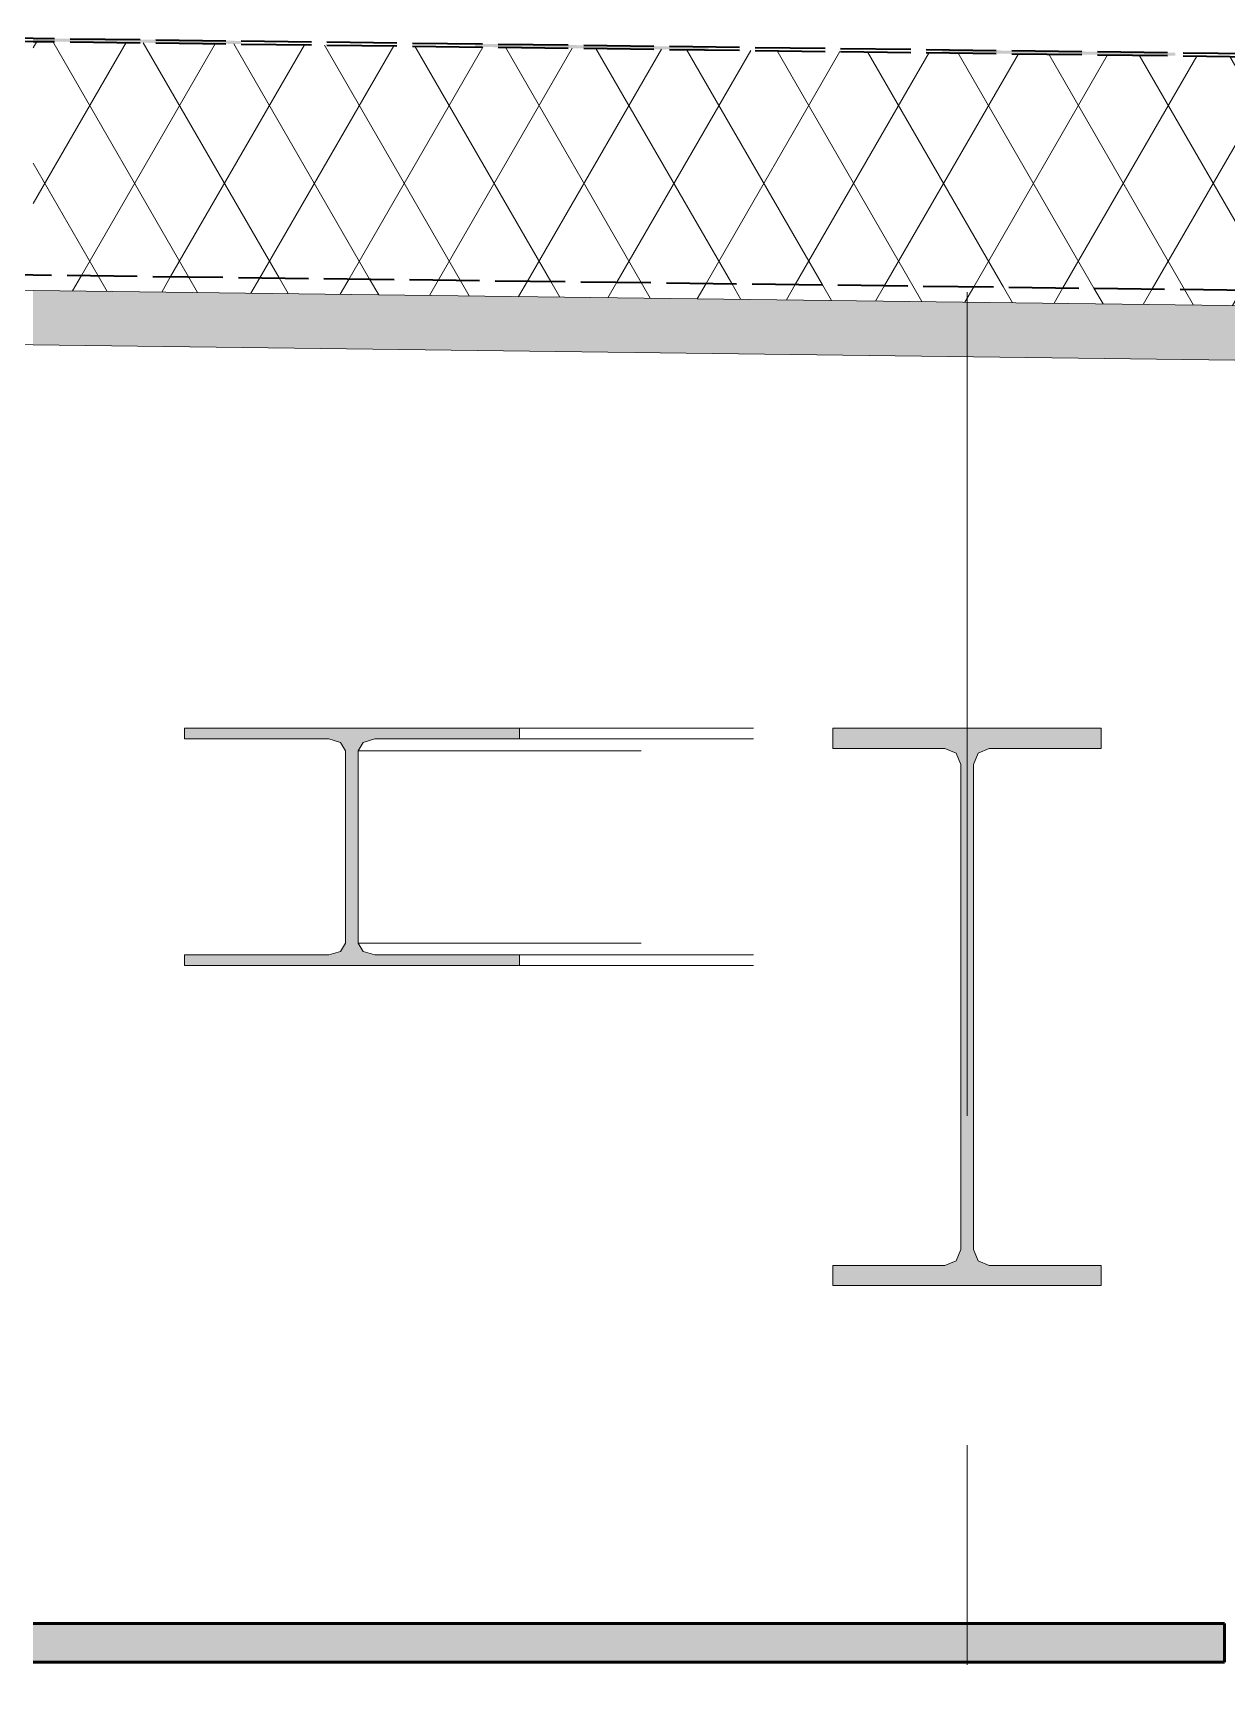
# Model space of a CAD drawing. Header units: millimetres. Extents: x -48147 to 1428745, y -495156 to 18123.
# Drawn here: x 1374573 to 1375340, y -474764 to -473702 of the extents above; entities that cross this region are included whole.
import ezdxf
from ezdxf.enums import TextEntityAlignment as Align

# ---------------------------------------------------------------- set-up
doc = ezdxf.new("R2010")
doc.units = ezdxf.units.MM
doc.header["$MEASUREMENT"] = 0
for name, pattern in [('Double Dashed', [1093.611073, 529.166651, -211.666656, 141.111112, -211.666656]), ('Hidden Line', [55, 45, -10]), ('Wipeout_Contour', [1000, 0, -1000])]:
    doc.linetypes.add(name, pattern=pattern)
for name, color, linetype in [('New_A-15-MG_Structural_Grid_Phase_2', 7, 'Continuous'), ('New_A-20-M_Ceiling', 7, 'Continuous'), ('New_A-20-M_Roof', 7, 'Continuous'), ('S-280-M_STRUCT_FRAME.IFC Import', 7, 'Continuous')]:
    doc.layers.add(name, color=color, linetype=linetype)
for name, color, linetype, lineweight, true_color in [('New_A-15-MG_Structural_Grid_Phase_2_Pen_No__222', 7, 'Continuous', 13, 0x65af33), ('New_A-20-M_Ceiling_Pen_No__107', 7, 'Continuous', 15, 0xa6a6a6), ('New_A-20-M_Ceiling_Pen_No__29', 7, 'Continuous', 50, 0x2a2a2a), ('New_A-20-M_Roof_Pen_No__149', 7, 'Continuous', 0, 0x2a2a2a), ('New_A-20-M_Roof_Pen_No__162', 7, 'Continuous', 0, 0xe47200), ('New_A-20-M_Roof_Pen_No__81', 7, 'Continuous', 20, 0x6a6a6a)]:
    doc.layers.add(name, color=color, linetype=linetype, lineweight=lineweight, true_color=true_color)
for name, color, linetype, lineweight in [('New_A-20-M_Roof_Pen_No__195', 7, 'Continuous', 35), ('New_A-20-M_Roof_Pen_No__4', 7, 'Continuous', 20), ('New_A-20-M_Roof_Pen_No__85', 8, 'Continuous', 20), ('S-280-M_STRUCT_FRAME.IFC Import_Pen_No__1', 7, 'Continuous', 13), ('S-280-M_STRUCT_FRAME.IFC Import_Pen_No__160', 5, 'Continuous', 200), ('S-280-M_STRUCT_FRAME.IFC Import_Pen_No__90', 8, 'Continuous', 20)]:
    doc.layers.add(name, color=color, linetype=linetype, lineweight=lineweight)
doc.styles.add('GENERATED_STYLE_2', font='')
doc.styles.get('GENERATED_STYLE_2').set_extended_font_data('Swis721 BT')
pattern_1 = [(60, (1341556.51, -489898.95), (-43.30127, 25), []), (120, (1341556.51, -489898.95), (43.30127, 25), [])]

# ---------------------------------------------------------------- blocks, each defined once
blk = doc.blocks.new('Section Elem_264_2', base_point=(1341556.5, -489899))
at = {"layer": 'New_A-20-M_Ceiling_Pen_No__107', "linetype": 'Continuous'}
blk.add_hatch(color=256, dxfattribs=at).paths.add_polyline_path([(1375338.7, -474724), (1374573.5, -474724), (1374573.5, -474749), (1375338.7, -474749)])
at = {"layer": 'New_A-20-M_Ceiling_Pen_No__29', "linetype": 'Continuous'}
for p, q in [((1375338.7, -474724), (1374573.5, -474724)), ((1375338.7, -474724), (1375338.7, -474749)), ((1375338.7, -474749), (1374573.5, -474749))]:
    blk.add_line(p, q, dxfattribs=at)
blk = doc.blocks.new('*X315', base_point=(1341556.5, -489899))
at = {"layer": 'New_A-20-M_Roof_Pen_No__162', "linetype": 'Continuous'}
for points in [[(1374573.5, -473707.7), (1374707.3, -473709.4), (1374707.3, -473707.4), (1374573.5, -473705.7)], [(1375007.3, -473711.2), (1374857.3, -473709.3), (1374857.3, -473711.3), (1375007.3, -473713.2)], [(1375307.3, -473714.9), (1375157.3, -473713.1), (1375157.3, -473715.1), (1375307.3, -473716.9)]]:
    blk.add_hatch(color=256, dxfattribs=at).paths.add_polyline_path(points)
blk = doc.blocks.new('Section Elem_289_2', base_point=(1341556.5, -489899))
at = {"color": 254, "linetype": 'Wipeout_Contour', "lineweight": 0, "ltscale": 5828665.253589485}
blk.add_wipeout([(1381433.5, -473791.9), (1374573.5, -473705.7), (1374573.5, -473707.7), (1381433.5, -473793.9)], dxfattribs=at).dxf.layer = 'New_A-20-M_Roof'
at = {"layer": 'New_A-20-M_Roof'}
blk.add_blockref('*X315', (1341556.5, -489899), dxfattribs=at)
at = {"color": 254, "linetype": 'Wipeout_Contour', "lineweight": 0, "ltscale": 5828762.298237704}
blk.add_wipeout([(1374573.5, -473707.7), (1374573.5, -473857.7), (1381431.6, -473943.9), (1381433.5, -473793.9)], dxfattribs=at).dxf.layer = 'New_A-20-M_Roof'
at = {"layer": 'New_A-20-M_Roof_Pen_No__85', "linetype": 'Continuous'}
h = blk.add_hatch(dxfattribs=at)
h.set_pattern_fill('Batt_Insulation_0002', color=256, style=0, pattern_type=2)
h.set_pattern_definition(pattern_1)
h.paths.add_polyline_path([(1374573.5, -473707.7), (1374573.5, -473857.7), (1381431.6, -473943.9), (1381433.5, -473793.9)])
at = {"layer": 'New_A-20-M_Roof_Pen_No__195', "linetype": 'Hidden Line', "flags": 128}
for points in [[(1371682.5, -473669.4), (1374573.5, -473705.7), (1381433.5, -473791.9)], [(1371682.5, -473671.4), (1374573.5, -473707.7), (1381433.5, -473793.9)]]:
    blk.add_lwpolyline(points, dxfattribs=at)
at = {"color": 254, "linetype": 'Wipeout_Contour', "lineweight": 0, "ltscale": 5828864.449345781}
blk.add_wipeout([(1374573.5, -473857.7), (1374573.5, -473867.7), (1381431.5, -473953.9), (1381431.6, -473943.9)], dxfattribs=at).dxf.layer = 'New_A-20-M_Roof'
at = {"layer": 'New_A-20-M_Roof_Pen_No__81', "linetype": 'Continuous', "lineweight": 0, "true_color": 0x353535}
blk.add_hatch(color=250, dxfattribs=at).paths.add_polyline_path([(1374573.5, -473867.7), (1374573.5, -473902.7), (1381431, -473988.9), (1381431.5, -473953.9)])
at = {"layer": 'New_A-20-M_Roof_Pen_No__85', "linetype": 'Continuous'}
h = blk.add_hatch(dxfattribs=at)
h.set_pattern_fill('Batt_Insulation_0002', color=256, style=0, pattern_type=2)
h.set_pattern_definition(pattern_1)
h.paths.add_polyline_path([(1374573.5, -473857.7), (1374573.5, -473867.7), (1381431.5, -473953.9), (1381431.6, -473943.9)])
at = {"layer": 'New_A-20-M_Roof_Pen_No__149', "linetype": 'Continuous', "flags": 128}
blk.add_lwpolyline([(1371680.4, -473831.4), (1374573.5, -473867.7), (1381431.5, -473953.9)], dxfattribs=at)
at = {"layer": 'New_A-20-M_Roof_Pen_No__195', "linetype": 'Hidden Line', "flags": 128}
blk.add_lwpolyline([(1371680.6, -473821.4), (1374573.5, -473857.7), (1381431.6, -473943.9)], dxfattribs=at)
at = {"layer": 'New_A-20-M_Roof_Pen_No__4', "linetype": 'Continuous', "flags": 128}
blk.add_lwpolyline([(1374199.1, -473898), (1374573.5, -473902.7), (1375345.4, -473912.4)], dxfattribs=at)
blk = doc.blocks.new('Section Elem_449_2', base_point=(1341556.5, -489899))
at = {"layer": 'S-280-M_STRUCT_FRAME.IFC Import_Pen_No__160', "linetype": 'Continuous', "lineweight": 0, "true_color": 0x00007f}
blk.add_hatch(color=176, dxfattribs=at).paths.add_polyline_path([(1375259.5, -474507), (1375259.5, -474494), (1375187.7, -474494), (1375180.5, -474491), (1375177.5, -474483.8), (1375177.5, -474172.2), (1375180.5, -474164.9), (1375187.7, -474162), (1375259.5, -474162), (1375259.5, -474149), (1375087.3, -474149), (1375087.3, -474162), (1375159.2, -474162), (1375166.4, -474164.9), (1375169.4, -474172.2), (1375169.4, -474483.8), (1375166.4, -474491), (1375159.2, -474494), (1375087.3, -474494), (1375087.3, -474507)])
at = {"layer": 'S-280-M_STRUCT_FRAME.IFC Import_Pen_No__1', "linetype": 'Continuous'}
for p, q in [((1375087.3, -474149), (1375087.3, -474162)), ((1375259.5, -474149), (1375087.3, -474149)), ((1375259.5, -474149), (1375259.5, -474162)), ((1375087.3, -474494), (1375087.3, -474507)), ((1375259.5, -474494), (1375259.5, -474507)), ((1375259.5, -474507), (1375087.3, -474507))]:
    blk.add_line(p, q, dxfattribs=at)
at = {"layer": 'S-280-M_STRUCT_FRAME.IFC Import_Pen_No__1', "linetype": 'Continuous', "flags": 128}
for points in [[(1375166.4, -474164.9), (1375159.2, -474162), (1375087.3, -474162)], [(1375259.5, -474162), (1375187.7, -474162), (1375180.5, -474164.9)], [(1375166.4, -474164.9), (1375169.4, -474172.2), (1375169.4, -474483.8), (1375166.4, -474491)], [(1375180.5, -474164.9), (1375177.5, -474172.2), (1375177.5, -474483.8), (1375180.5, -474491)], [(1375166.4, -474491), (1375159.2, -474494), (1375087.3, -474494)], [(1375180.5, -474491), (1375187.7, -474494), (1375259.5, -474494)]]:
    blk.add_lwpolyline(points, dxfattribs=at)
blk = doc.blocks.new('Section Elem_468_2', base_point=(1341556.5, -489899))
at = {"layer": 'S-280-M_STRUCT_FRAME.IFC Import_Pen_No__1', "linetype": 'Continuous'}
for p, q in [((1374670.7, -474149), (1374670.7, -474155.8)), ((1374771, -474158), (1374774.2, -474163.4)), ((1374774.2, -474163.4), (1374774.2, -474287)), ((1374774.2, -474287), (1374771, -474292.3)), ((1374670.7, -474294.6), (1374670.7, -474301.4))]:
    blk.add_line(p, q, dxfattribs=at)
at = {"layer": 'S-280-M_STRUCT_FRAME.IFC Import_Pen_No__1', "linetype": 'Continuous', "flags": 128}
for points in [[(1374771, -474158), (1374763.4, -474155.8), (1374670.7, -474155.8)], [(1374771, -474292.3), (1374763.4, -474294.6), (1374670.7, -474294.6)]]:
    blk.add_lwpolyline(points, dxfattribs=at)
at = {"color": 254, "linetype": 'Wipeout_Contour', "lineweight": 0, "ltscale": 5817681.127803495}
blk.add_wipeout([(1374885.9, -474155.8), (1375036.2, -474155.8), (1375036.2, -474149), (1374885.9, -474149)], dxfattribs=at).dxf.layer = 'S-280-M_STRUCT_FRAME.IFC Import'
at = {"color": 254, "linetype": 'Wipeout_Contour', "lineweight": 0, "ltscale": 5817871.020795563}
blk.add_wipeout([(1374885.9, -474301.4), (1375036.2, -474301.4), (1375036.2, -474294.6), (1374885.9, -474294.6)], dxfattribs=at).dxf.layer = 'S-280-M_STRUCT_FRAME.IFC Import'
at = {"layer": 'S-280-M_STRUCT_FRAME.IFC Import_Pen_No__1', "linetype": 'Continuous'}
for p, q in [((1374885.9, -474149), (1374670.7, -474149)), ((1374885.9, -474301.4), (1374670.7, -474301.4))]:
    blk.add_line(p, q, dxfattribs=at)
at = {"layer": 'S-280-M_STRUCT_FRAME.IFC Import_Pen_No__90', "linetype": 'Continuous'}
for p, q in [((1374885.9, -474149), (1375036.2, -474149)), ((1374885.9, -474301.4), (1375036.2, -474301.4))]:
    blk.add_line(p, q, dxfattribs=at)
at = {"color": 254, "linetype": 'Wipeout_Contour', "lineweight": 0, "ltscale": 5817377.152696075}
blk.add_wipeout([(1374793.1, -474155.8), (1374785.5, -474158), (1374966.3, -474158), (1374971.6, -474155.8)], dxfattribs=at).dxf.layer = 'S-280-M_STRUCT_FRAME.IFC Import'
at = {"color": 254, "linetype": 'Wipeout_Contour', "lineweight": 0, "ltscale": 5817364.872928311}
blk.add_wipeout([(1374785.5, -474158), (1374782.4, -474163.4), (1374964.1, -474163.4), (1374966.3, -474158)], dxfattribs=at).dxf.layer = 'S-280-M_STRUCT_FRAME.IFC Import'
at = {"layer": 'S-280-M_STRUCT_FRAME.IFC Import_Pen_No__1', "linetype": 'Continuous'}
blk.add_line((1374885.9, -474149), (1374885.9, -474155.8), dxfattribs=at)
at = {"layer": 'S-280-M_STRUCT_FRAME.IFC Import_Pen_No__1', "linetype": 'Continuous', "flags": 128}
blk.add_lwpolyline([(1374885.9, -474155.8), (1374793.1, -474155.8), (1374785.5, -474158)], dxfattribs=at)
at = {"layer": 'S-280-M_STRUCT_FRAME.IFC Import_Pen_No__90', "linetype": 'Continuous'}
blk.add_line((1374885.9, -474155.8), (1375036.2, -474155.8), dxfattribs=at)
at = {"color": 254, "linetype": 'Wipeout_Contour', "lineweight": 0, "ltscale": 5817443.936708065}
blk.add_wipeout([(1374782.4, -474287), (1374964.1, -474287), (1374964.1, -474163.4), (1374782.4, -474163.4)], dxfattribs=at).dxf.layer = 'S-280-M_STRUCT_FRAME.IFC Import'
at = {"layer": 'S-280-M_STRUCT_FRAME.IFC Import_Pen_No__1', "linetype": 'Continuous'}
blk.add_line((1374785.5, -474158), (1374782.4, -474163.4), dxfattribs=at)
at = {"layer": 'S-280-M_STRUCT_FRAME.IFC Import_Pen_No__90', "linetype": 'Continuous'}
blk.add_line((1374782.4, -474163.4), (1374964.1, -474163.4), dxfattribs=at)
at = {"color": 254, "linetype": 'Wipeout_Contour', "lineweight": 0, "ltscale": 5817533.091590779}
blk.add_wipeout([(1374782.4, -474287), (1374785.5, -474292.3), (1374966.3, -474292.3), (1374964.1, -474287)], dxfattribs=at).dxf.layer = 'S-280-M_STRUCT_FRAME.IFC Import'
at = {"layer": 'S-280-M_STRUCT_FRAME.IFC Import_Pen_No__1', "linetype": 'Continuous'}
blk.add_line((1374782.4, -474163.4), (1374782.4, -474287), dxfattribs=at)
at = {"layer": 'S-280-M_STRUCT_FRAME.IFC Import_Pen_No__90', "linetype": 'Continuous'}
blk.add_line((1374782.4, -474287), (1374964.1, -474287), dxfattribs=at)
at = {"color": 254, "linetype": 'Wipeout_Contour', "lineweight": 0, "ltscale": 5817555.283378422}
blk.add_wipeout([(1374785.5, -474292.3), (1374793.1, -474294.6), (1374971.6, -474294.6), (1374966.3, -474292.3)], dxfattribs=at).dxf.layer = 'S-280-M_STRUCT_FRAME.IFC Import'
at = {"layer": 'S-280-M_STRUCT_FRAME.IFC Import_Pen_No__160', "linetype": 'Continuous', "lineweight": 0, "true_color": 0x00007f}
blk.add_hatch(color=176, dxfattribs=at).paths.add_polyline_path([(1374885.9, -474301.4), (1374885.9, -474294.6), (1374793.1, -474294.6), (1374785.5, -474292.3), (1374782.4, -474287), (1374782.4, -474163.4), (1374785.5, -474158), (1374793.1, -474155.8), (1374885.9, -474155.8), (1374885.9, -474149), (1374670.7, -474149), (1374670.7, -474155.8), (1374763.4, -474155.8), (1374771, -474158), (1374774.2, -474163.4), (1374774.2, -474287), (1374771, -474292.3), (1374763.4, -474294.6), (1374670.7, -474294.6), (1374670.7, -474301.4)])
at = {"layer": 'S-280-M_STRUCT_FRAME.IFC Import_Pen_No__1', "linetype": 'Continuous'}
for p, q in [((1374782.4, -474287), (1374785.5, -474292.3)), ((1374885.9, -474294.6), (1374885.9, -474301.4))]:
    blk.add_line(p, q, dxfattribs=at)
at = {"layer": 'S-280-M_STRUCT_FRAME.IFC Import_Pen_No__1', "linetype": 'Continuous', "flags": 128}
blk.add_lwpolyline([(1374785.5, -474292.3), (1374793.1, -474294.6), (1374885.9, -474294.6)], dxfattribs=at)
at = {"layer": 'S-280-M_STRUCT_FRAME.IFC Import_Pen_No__90', "linetype": 'Continuous'}
blk.add_line((1374885.9, -474294.6), (1375036.2, -474294.6), dxfattribs=at)
blk = doc.blocks.new('Standard grid marker[9]_2', base_point=(1375173.5, -468494.3))
at = {"layer": 'New_A-15-MG_Structural_Grid_Phase_2_Pen_No__222', "linetype": 'Double Dashed'}
blk.add_line((1375173.5, -469494.3), (1375173.5, -492899), dxfattribs=at)
at = {"layer": 'New_A-15-MG_Structural_Grid_Phase_2_Pen_No__222', "style": 'GENERATED_STYLE_2'}
for tag, p in [('AC_MarkerText_1_0', (1375173.5, -467950.9)), ('AC_MarkerText_1_1', (1375173.5, -494355.6))]:
    blk.add_attdef(tag, text='', height=350, rotation=360, dxfattribs=at).set_placement(p, align=Align.MIDDLE_CENTER)

msp = doc.modelspace()

# ---------------------------------------------------------------- block references
at = {"layer": 'New_A-20-M_Ceiling'}
msp.add_blockref('Section Elem_264_2', (1341556.5, -489899), dxfattribs=at)
at = {"layer": 'New_A-20-M_Roof'}
msp.add_blockref('Section Elem_289_2', (1341556.5, -489899), dxfattribs=at)
at = {"layer": 'S-280-M_STRUCT_FRAME.IFC Import'}
for name in ['Section Elem_468_2', 'Section Elem_449_2']:
    msp.add_blockref(name, (1341556.5, -489899), dxfattribs=at)

# ---------------------------------------------------------------- next in the draw order: block references
at = {"layer": 'New_A-15-MG_Structural_Grid_Phase_2', "color": 8, "linetype": 'Continuous', "lineweight": 15}
msp.add_blockref('Standard grid marker[9]_2', (1375173.5, -468494.3), dxfattribs=at)

doc.saveas('drawing.dxf')
